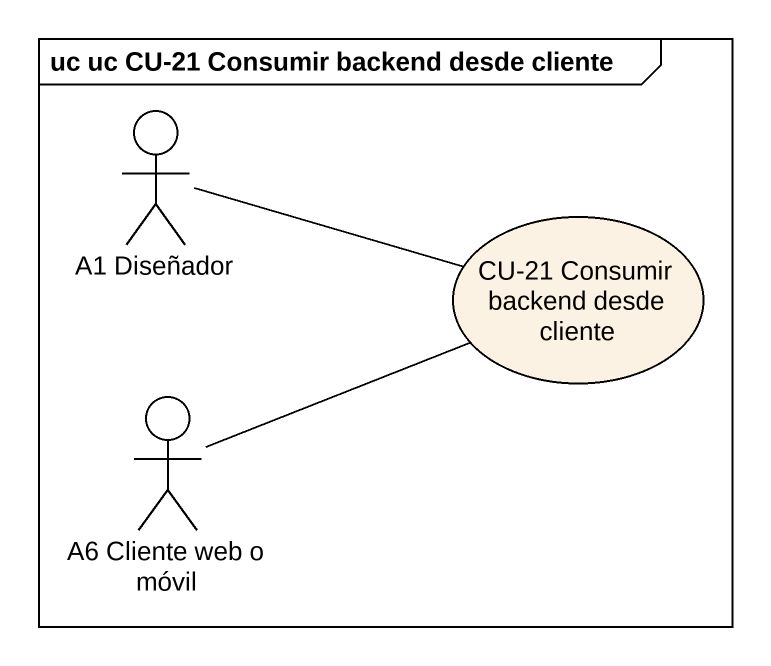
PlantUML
@startuml
mainframe uc uc CU-21 Consumir backend desde cliente
actor "A1 Diseñador" as A1_Diseñador
usecase "CU-21 Consumir backend desde cliente" as CU_21_Consumir_backend
actor "A6 Cliente web o móvil" as A6_Cliente_web_o_móvil
A1_Diseñador -right- CU_21_Consumir_backend
A6_Cliente_web_o_móvil -right- CU_21_Consumir_backend
@enduml
